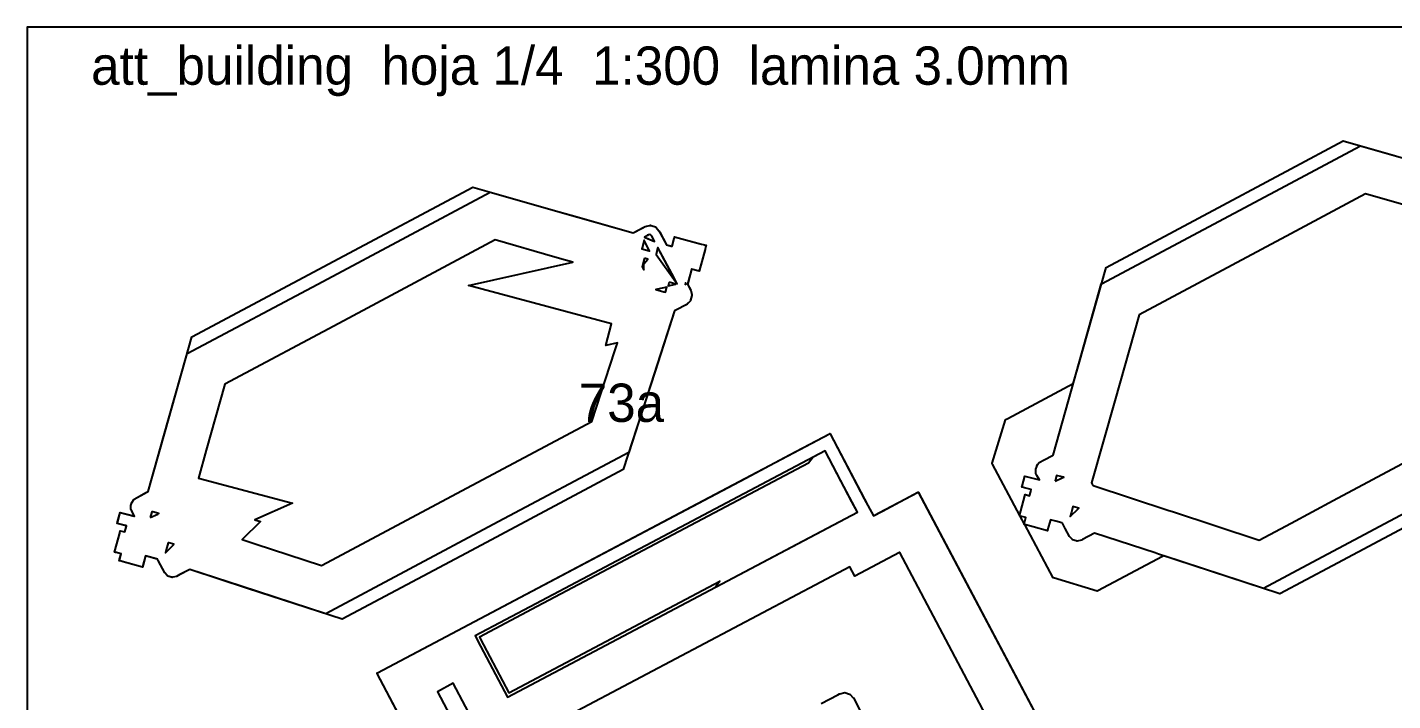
# Model space of a CAD drawing. Header units: millimetres. Extents: x 0 to 500, y 0 to 700.
# Drawn here: x 0 to 214, y 594.5 to 700 of the extents above; entities that cross this region are included whole.
import ezdxf
from ezdxf.enums import TextEntityAlignment as Align

# ---------------------------------------------------------------- set-up
doc = ezdxf.new("R2010")
doc.units = ezdxf.units.MM
for name, color, linetype in [('CORTE', 1, 'Continuous'), ('GRABADO', 5, 'Continuous'), ('HOJA', 8, 'Continuous')]:
    doc.layers.add(name, color=color, linetype=linetype)

msp = doc.modelspace()

# ---------------------------------------------------------------- linework, layer by layer
at = {"layer": 'CORTE'}
for points in [[(233.49, 631.05), (204.55, 615.63), (196.33, 611.25), (181.17, 616.21), (178.11, 617.21), (177.9, 617.1), (167.78, 611.71), (167.7, 611.66), (167.66, 611.64), (160.82, 613.73), (160.77, 613.75), (156.32, 622.08), (156.28, 622.16), (155.61, 623.42), (155.56, 623.52), (151.28, 631.54), (151.23, 631.64), (151.25, 631.69), (151.25, 631.69), (153.33, 638.53), (153.45, 638.6), (153.69, 638.72), (163.93, 644.18), (164.01, 644.49), (164.8, 647.25), (169.08, 662.39), (198.02, 677.82), (206.24, 682.19), (222.65, 677.5)], [(221.98, 670.42), (209.74, 673.91), (198.01, 667.66), (174.26, 654.98), (170.43, 641.46), (166.8, 628.62), (166.95, 628.34), (166.95, 628.34), (167.03, 628.2), (178.94, 624.3), (179.49, 624.12), (193.09, 619.67), (198.1, 622.34), (204.69, 625.85), (228.57, 638.59)], [(62.48, 584.31), (54.85, 598.74), (54.85, 598.75), (54.84, 598.76), (54.84, 598.76), (54.83, 598.77), (54.83, 598.78), (54.83, 598.79), (54.83, 598.79), (54.83, 598.8), (54.83, 598.81), (54.83, 598.82), (54.84, 598.82), (54.84, 598.83), (54.85, 598.84), (54.85, 598.84), (54.85, 598.85), (54.86, 598.85), (54.87, 598.86), (54.87, 598.86), (104.07, 624.87), (125.72, 636.32), (125.72, 636.32), (125.73, 636.32), (125.74, 636.33), (125.74, 636.33), (125.75, 636.33), (125.76, 636.33), (125.77, 636.33), (125.77, 636.32), (125.78, 636.32), (125.79, 636.32), (125.79, 636.31), (125.8, 636.31), (125.8, 636.31), (125.81, 636.3), (125.81, 636.29), (125.82, 636.29), (131.18, 626.14), (132.6, 623.46), (134.03, 624.22), (139.58, 627.16), (139.59, 627.16), (139.6, 627.16), (139.6, 627.17), (139.61, 627.17), (139.62, 627.17), (139.62, 627.17), (139.63, 627.17), (139.64, 627.16), (139.65, 627.16), (139.65, 627.16), (139.66, 627.15), (139.67, 627.15), (139.67, 627.14), (139.68, 627.14), (139.68, 627.13), (139.68, 627.13), (159.56, 589.53)], [(155.49, 582.26), (136.73, 617.73), (136.71, 617.72), (129.68, 614), (128.9, 615.48), (83.48, 591.47)], [(72.56, 586.26), (66.76, 597.23), (64.27, 595.91), (71.17, 582.84)], [(124.43, 594.05), (127.03, 595.44), (127.32, 595.59), (127.36, 595.6), (128.12, 595.78), (128.85, 595.55), (128.91, 595.53), (129.44, 594.97), (129.47, 594.93), (130.61, 592.8)]]:
    msp.add_lwpolyline(points, dxfattribs=at)
for points in [[(103.92, 658.91), (103.98, 658.8), (104.14, 658.07), (104.17, 657.96), (103.95, 657.24), (103.92, 657.13), (103.36, 656.61), (103.29, 656.54), (101.63, 655.66), (101.46, 655.57), (98.41, 646.14), (93.41, 630.72), (69.6, 618.03), (49.36, 607.25), (34.52, 612.1), (25.45, 615.07), (23.74, 614.16), (23.39, 613.97), (22.79, 613.83), (22.7, 613.81), (22.61, 613.84), (22.01, 614.02), (21.95, 614.09), (21.53, 614.54), (20.5, 616.48), (20.39, 616.68), (20.23, 616.72), (18.54, 617.18), (18.13, 615.68), (18.07, 615.44), (14.87, 616.3), (14.53, 616.39), (14.41, 616.43), (14.44, 616.56), (14.47, 616.66), (14.7, 617.5), (13.91, 617.71), (13.82, 617.74), (13.68, 617.78), (14.48, 620.77), (14.58, 621.13), (15.28, 620.94), (15.53, 621.87), (15.54, 621.89), (15.48, 621.91), (14.09, 622.28), (14.15, 622.5), (14.55, 624), (16.76, 623.41), (16.81, 623.4), (16.32, 624.32), (16.24, 624.47), (16.25, 624.99), (16.25, 625.06), (16.4, 625.54), (16.42, 625.61), (16.69, 626.04), (16.74, 626.1), (18.73, 627.17), (18.94, 627.28), (21.6, 636.66), (25.79, 651.49), (49.6, 664.18), (69.84, 674.96), (83.34, 671.1), (85.22, 670.57), (94.96, 667.78), (96.53, 668.62), (96.85, 668.79), (97.55, 668.95), (97.65, 668.98), (97.75, 668.95), (98.44, 668.74), (98.51, 668.66), (99, 668.14), (99.13, 667.89), (100.18, 665.92), (100.82, 665.75), (100.91, 665.73), (101.05, 665.69), (101.4, 666.99), (101.41, 667.04), (101.45, 667.18), (105.69, 666.04), (106.12, 665.92), (106.27, 665.88), (106.4, 665.85), (106.32, 665.55), (106.3, 665.49), (106.23, 665.21), (105.31, 661.81), (105.13, 661.86), (104.11, 662.13), (104.11, 662.12), (103.87, 661.25), (103.5, 659.87), (103.47, 659.75), (103.92, 658.91)], [(84.35, 663.53), (82.67, 664.01), (73.34, 666.68), (49.59, 654.02), (30.98, 644.1), (28.04, 633.74), (26.81, 629.39), (41.54, 625.43), (35.68, 622.83), (36.54, 622.6), (33.67, 619.75), (35.72, 619.08), (46.13, 615.67), (69.74, 628.25), (88.49, 638.25), (92.08, 649.32), (92.48, 650.57), (90.67, 650.16), (91.57, 653.53), (69.15, 659.57), (85.5, 663.2), (84.35, 663.53)], [(96.37, 665.46), (96.32, 665.28), (97.46, 664.97), (97.54, 664.95), (96.81, 666.42), (96.7, 666.67), (96.37, 665.46)], [(97.86, 667.32), (97.83, 667.35), (97.68, 667.51), (97.68, 667.51), (97.6, 667.54), (97.57, 667.53), (97.34, 667.48), (97.22, 667.41), (96.71, 667.14), (96.88, 667.06), (98.32, 666.45), (97.86, 667.32)], [(96.73, 663.83), (96.68, 663.66), (96.37, 662.47), (96.58, 662.08), (96.61, 662.01), (96.61, 662.95), (97.25, 663.69), (96.73, 663.83)], [(101.83, 659.82), (101.85, 659.82), (101.36, 660.74), (98.82, 665.51), (98.79, 665.37), (98.54, 664.43), (101.83, 659.82)], [(100.58, 660.06), (100.53, 659.85), (100.43, 659.5), (101.65, 659.78), (100.58, 660.06)], [(79.69, 609.68), (70.19, 604.66), (71.05, 603.03), (75.27, 595.05), (120.6, 619.01), (130.11, 624.04), (129.25, 625.67), (125.03, 633.65), (79.69, 609.68)], [(161.08, 628.9), (162.21, 629.4), (162.44, 629.5), (161.51, 629.75), (161.33, 629.8), (161.08, 628.9)], [(164.03, 624.89), (163.88, 624.93), (163.69, 624.23), (163.64, 624.05), (163.45, 623.35), (164.68, 624.57), (164.8, 624.69), (164.03, 624.89)]]:
    msp.add_lwpolyline(points, close=True, dxfattribs=at)
at = {"layer": 'GRABADO'}
for points in [[(234.33, 633.71), (207.98, 619.67), (201.39, 616.16), (193.75, 612.09), (193.73, 612.1), (193.73, 612.1), (177.32, 617.47), (176.76, 617.65), (167.26, 620.75), (165.36, 619.74), (165.21, 619.66), (165.21, 619.66), (165.21, 619.66), (164.57, 619.51), (164.52, 619.5), (164.47, 619.51), (164.37, 619.54), (163.84, 619.7), (163.84, 619.7), (163.83, 619.71), (163.81, 619.72), (163.81, 619.72), (163.79, 619.75), (163.35, 620.22), (163.35, 620.22), (163.34, 620.23), (163.34, 620.23), (163.34, 620.23), (162.67, 621.49), (162.24, 622.29), (162.2, 622.37), (162.19, 622.37), (162.15, 622.38), (161.19, 622.64), (160.35, 622.86), (159.92, 621.27), (159.92, 621.25), (159.88, 621.13), (157.67, 621.72), (156.5, 622.04), (156.35, 622.08), (156.29, 622.09), (156.29, 622.09), (156.22, 622.11), (156.24, 622.18), (156.24, 622.18), (156.26, 622.25), (156.27, 622.29), (156.28, 622.35), (156.51, 623.19), (155.67, 623.41), (155.63, 623.42), (155.49, 623.46), (156.13, 625.82), (156.34, 626.62), (156.35, 626.67), (156.39, 626.81), (156.46, 626.79), (156.46, 626.79), (157.1, 626.62), (157.27, 627.28), (157.35, 627.58), (156.27, 627.87), (155.97, 627.95), (155.97, 627.95), (155.9, 627.97), (155.94, 628.11), (156.37, 629.69), (158.62, 629.08), (158.24, 629.8), (158.09, 630.08), (158.06, 630.14), (158.06, 630.14), (158.06, 630.14), (158.05, 630.15), (158.06, 630.42), (158.06, 630.71), (158.06, 630.73), (158.06, 630.73), (158.06, 630.74), (158.07, 630.75), (158.07, 630.75), (158.2, 631.19), (158.22, 631.26), (158.22, 631.27), (158.23, 631.29), (158.23, 631.29), (158.23, 631.3), (158.24, 631.3), (158.24, 631.3), (158.39, 631.54), (158.53, 631.75), (158.53, 631.76), (158.54, 631.77), (158.54, 631.77), (158.55, 631.79), (158.57, 631.8), (158.57, 631.8), (159.38, 632.23), (160.68, 632.92), (160.74, 632.96), (160.76, 632.96), (163.7, 643.36), (168.33, 659.75), (168.33, 659.75), (168.34, 659.78), (168.36, 659.8), (168.36, 659.8), (168.37, 659.8), (194.72, 673.84), (208.94, 681.42), (223.9, 677.15)], [(64.99, 579.57), (54.85, 598.75), (54.85, 598.75), (54.84, 598.75), (54.81, 598.83), (54.87, 598.86), (54.87, 598.86), (77.31, 610.72), (112.6, 629.38), (119.45, 633), (125.72, 636.32), (125.72, 636.32), (125.78, 636.35), (125.82, 636.29), (125.82, 636.29), (125.82, 636.29), (131.76, 625.06), (132.6, 623.46), (133.44, 623.91), (139.65, 627.19), (161.68, 585.53)]]:
    msp.add_lwpolyline(points, dxfattribs=at)
for points in [[(103.88, 658.97), (103.98, 658.8), (104.13, 658.12), (104.17, 657.96), (103.96, 657.28), (103.92, 657.13), (103.4, 656.65), (103.29, 656.54), (101.74, 655.72), (101.46, 655.57), (98.74, 647.16), (94.28, 633.4), (73.03, 622.08), (46.78, 608.09), (33.54, 612.42), (25.45, 615.07), (23.92, 614.26), (23.39, 613.97), (22.83, 613.84), (22.7, 613.81), (22.57, 613.85), (22.01, 614.02), (21.92, 614.12), (21.53, 614.54), (20.57, 616.35), (20.39, 616.68), (20.13, 616.75), (18.54, 617.18), (18.16, 615.77), (18.07, 615.44), (15.05, 616.25), (14.53, 616.39), (14.41, 616.43), (14.44, 616.55), (14.48, 616.72), (14.7, 617.5), (13.96, 617.7), (13.81, 617.74), (13.68, 617.78), (14.44, 620.61), (14.58, 621.13), (15.26, 620.94), (15.28, 620.94), (15.52, 621.81), (15.54, 621.89), (15.4, 621.93), (14.09, 622.28), (14.17, 622.59), (14.55, 624), (16.64, 623.44), (16.81, 623.4), (16.36, 624.25), (16.24, 624.47), (16.25, 624.95), (16.25, 625.06), (16.39, 625.51), (16.42, 625.61), (16.68, 626.01), (16.74, 626.1), (18.6, 627.1), (18.94, 627.28), (21.31, 635.65), (25.05, 648.88), (46.3, 660.2), (72.55, 674.19), (84.6, 670.74), (86.27, 670.26), (94.96, 667.78), (96.36, 668.53), (96.85, 668.79), (97.5, 668.94), (97.65, 668.98), (97.79, 668.93), (98.44, 668.74), (98.55, 668.62), (99, 668.14), (99.21, 667.75), (100.18, 665.92), (100.77, 665.76), (100.92, 665.72), (101.05, 665.69), (101.38, 666.92), (101.41, 667.01), (101.45, 667.18), (105.46, 666.1), (106.13, 665.92), (106.28, 665.88), (106.4, 665.85), (106.32, 665.57), (106.3, 665.47), (106.18, 665.03), (105.31, 661.81), (105.07, 661.87), (104.11, 662.13), (104.09, 662.07), (103.87, 661.25), (103.52, 659.95), (103.47, 659.75), (103.88, 658.97)], [(96.36, 665.44), (96.32, 665.28), (97.48, 664.96), (97.54, 664.95), (96.8, 666.45), (96.7, 666.67), (96.36, 665.44)], [(97.6, 667.54), (97.58, 667.53), (97.34, 667.48), (97.23, 667.42), (96.71, 667.14), (96.86, 667.07), (98.32, 666.45), (97.86, 667.32), (97.83, 667.34), (97.68, 667.51), (97.6, 667.54)], [(96.73, 663.83), (96.69, 663.68), (96.37, 662.47), (96.56, 662.1), (96.62, 662), (96.61, 662.95), (97.25, 663.69), (96.73, 663.83)], [(101.85, 659.82), (101.85, 659.82), (101.4, 660.67), (98.82, 665.51), (98.79, 665.39), (98.54, 664.43), (101.85, 659.82)], [(98.76, 658.98), (98.49, 658.92), (99.79, 658.57), (100.01, 658.51), (100.22, 659.3), (98.76, 658.98)], [(100.58, 660.06), (100.53, 659.87), (100.43, 659.5), (101.65, 659.78), (100.58, 660.06)], [(103.09, 659.65), (103.29, 659.77), (103.29, 659.78), (103.18, 659.98), (103.09, 659.65)], [(107.84, 612.27), (130.11, 624.04), (127.57, 628.84), (125.03, 633.65), (123.15, 632.66), (122.44, 631.72), (79.93, 609.24), (70.86, 604.45), (71.49, 603.26), (75.48, 595.72), (108.55, 613.21), (107.84, 612.27)], [(19.27, 623.21), (20.48, 623.75), (20.62, 623.81), (19.65, 624.07), (19.51, 624.11), (19.27, 623.21)], [(22.18, 619.22), (22.07, 619.25), (21.87, 618.51), (21.83, 618.37), (21.64, 617.66), (22.93, 618.94), (22.99, 619), (22.18, 619.22)]]:
    msp.add_lwpolyline(points, close=True, dxfattribs=at)
at = {"layer": 'HOJA'}
msp.add_lwpolyline([(0, 0), (500, 0), (500, 700), (0, 700)], close=True, dxfattribs=at)

# ---------------------------------------------------------------- texts
at = {"layer": 'GRABADO'}
msp.add_text('73a', height=6, dxfattribs=at).set_placement((93.12, 641.18), align=Align.MIDDLE_CENTER)
at = {"layer": 'HOJA'}
msp.add_text('att_building  hoja 1/4  1:300  lamina 3.0mm', height=6, dxfattribs=at).set_placement((10, 691))

doc.saveas('drawing.dxf')
